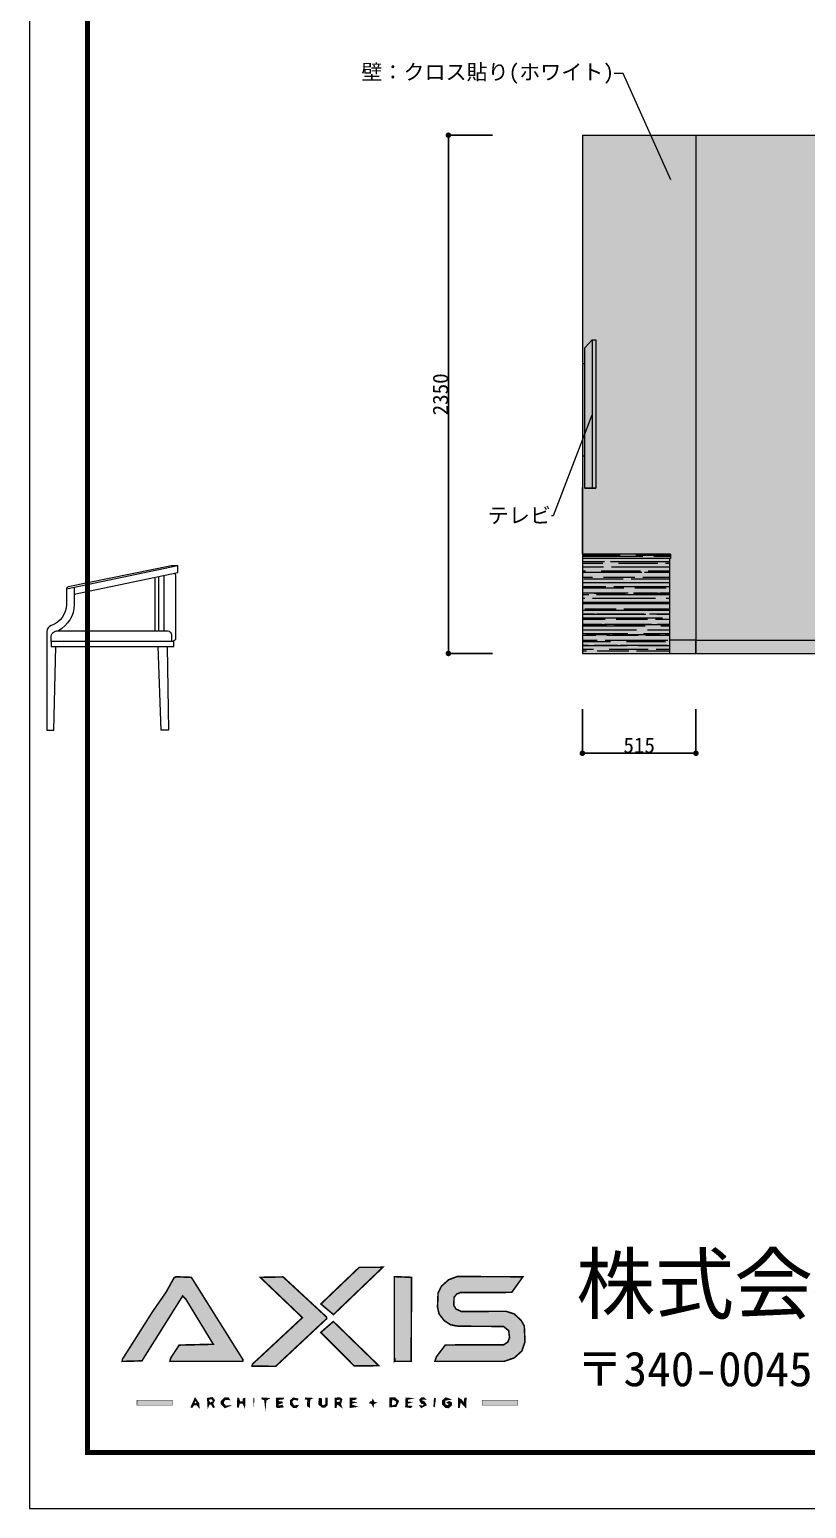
# Model space of a CAD drawing. Header units: millimetres. Extents: x -63086 to 83971, y -129912 to 13382.
# Drawn here: x 13391 to 16914, y -43624 to -36918 of the extents above; entities that cross this region are included whole.
import ezdxf
from ezdxf import colors
from ezdxf.entities.mleader import LeaderData, LeaderLine
from ezdxf.math import Vec2, Vec3

# ---------------------------------------------------------------- set-up
doc = ezdxf.new("R2010")
doc.units = ezdxf.units.MM
doc.layers.get('0').update_dxf_attribs({"lineweight": 0})
doc.layers.add('01用紙枠', color=7, linetype='Continuous', lineweight=5)
doc.layers.add('展開', color=7, linetype='Continuous', lineweight=9)
doc.layers.add('LOGO_DARK', color=7, linetype='Continuous', true_color=0x131b00)
doc.layers.add('LOGO_ORANGE', color=7, linetype='Continuous', true_color=0xdc6700)
doc.layers.add('文字', color=7, linetype='Continuous')
doc.styles.get("Standard").update_dxf_attribs({"font": 'MS Mincho.ttf'})
doc.styles.add('小岩', font='MS Mincho.ttf', dxfattribs={"height": 150})
doc.dimstyles.new('寸法', dxfattribs={"dimtxt": 70, "dimasz": 25, "dimexe": 1.5, "dimexo": 200, "dimtad": 1, "dimdec": 0, "dimtxsty": 'Standard', "dimblk": 'DOT', "dimcen": 2.5, "dimadec": 0, "dimazin": 0, "dimtfac": 1, "dimtdec": 0, "dimtmove": 0, "dimatfit": 3, "dimfxl": 200, "dimfxlon": 1, "dimarcsym": 0})

# ---------------------------------------------------------------- blocks, each defined once
blk = doc.blocks.new('_Dot')
at = {"color": 0, "linetype": 'ByBlock', "lineweight": -2}
blk.add_line((-0.5, 0), (-1, 0), dxfattribs=at)
at = {"color": 0, "linetype": 'ByBlock', "const_width": 0.5}
blk.add_lwpolyline([(-0.25, 0, 1), (0.25, 0, 1)], format="xyb", close=True, dxfattribs=at)
blk = doc.blocks.new('*D473')
at = {"layer": 'Defpoints', "color": 0, "ltscale": 10, "transparency": 16777216}
for p in [(15898.1, -39477.7), (16413.1, -39477.7), (16413.1, -40199.1)]:
    blk.add_point(p, dxfattribs=at)
at = {"layer": '展開', "color": 0, "lineweight": -2, "ltscale": 10, "transparency": 16777216}
for p, q in [((15898.1, -39999.1), (15898.1, -40200.6)), ((16413.1, -39999.1), (16413.1, -40200.6)), ((15923.1, -40199.1), (16388.1, -40199.1))]:
    blk.add_line(p, q, dxfattribs=at)
at = {"layer": '展開', "color": 0, "lineweight": -2, "ltscale": 10, "transparency": 16777216, "xscale": 25, "yscale": 25, "zscale": 25, "rotation": 180}
blk.add_blockref('_Dot', (15898.1, -40199.1), dxfattribs=at)
at = {"layer": '展開', "color": 0, "lineweight": -2, "ltscale": 10, "transparency": 16777216, "xscale": 25, "yscale": 25, "zscale": 25}
blk.add_blockref('_Dot', (16413.1, -40199.1), dxfattribs=at)
at = {"layer": '展開', "color": 0, "ltscale": 10, "transparency": 16777216, "insert": (16155.6, -40163.5), "char_height": 70, "attachment_point": 5}
blk.add_mtext('515', dxfattribs=at)
blk = doc.blocks.new('*D474')
at = {"layer": 'Defpoints', "color": 0, "ltscale": 10, "transparency": 16777216}
for p in [(15898.1, -37396.6), (15290.2, -39746.6), (15898.1, -39746.6)]:
    blk.add_point(p, dxfattribs=at)
at = {"layer": '展開', "color": 0, "lineweight": -2, "ltscale": 10, "transparency": 16777216}
for p, q in [((15490.2, -37396.6), (15288.7, -37396.6)), ((15290.2, -37421.6), (15290.2, -39721.6)), ((15490.2, -39746.6), (15288.7, -39746.6))]:
    blk.add_line(p, q, dxfattribs=at)
at = {"layer": '展開', "color": 0, "lineweight": -2, "ltscale": 10, "transparency": 16777216, "xscale": 25, "yscale": 25, "zscale": 25}
for p, rotation in [((15290.2, -37396.6), 90), ((15290.2, -39746.6), 270)]:
    blk.add_blockref('_Dot', p, dxfattribs=dict(at, rotation=rotation))
at = {"layer": '展開', "color": 0, "ltscale": 10, "transparency": 16777216, "insert": (15254.5, -38571.6), "char_height": 70, "attachment_point": 5, "rotation": 90}
blk.add_mtext('2350', dxfattribs=at)
blk = doc.blocks.new('*U942')
at = {"color": 0, "linetype": 'ByBlock', "lineweight": -2}
for points in [[(123.9, 616.5), (595, 715.3), (595, 745), (565.4, 745), (96.9, 649.8, 0.355967), (88.9, 640), (88.9, 570, -0.322859), (20.5, 475.2, 0.322859), (0, 446.7), (0, 0), (32.3, 0), (41.1, 380.3)], [(577.6, 711.7, -0.34029), (584.4, 703.7), (584.4, 417.6, -0.414214), (569.4, 402.6)], [(123.9, 647.7), (123.9, 570, -0.275262), (53.2, 451.3)], [(19.8, 402.6), (19.8, 421.3, -0.414214), (49.8, 451.3), (547.4, 451.3, -0.387428), (565.7, 431.8), (565.7, 402.6)]]:
    blk.add_lwpolyline(points, format="xyb", dxfattribs=at)
for points in [[(595, 745), (88.9, 640.3)], [(490.7, 693.5), (490.7, 451.3)], [(508.7, 451.3), (508.7, 697.2)], [(533.1, 451.3), (533.1, 702.4)], [(545.4, 380.3), (551.4, 0), (519.1, 0), (505.8, 380.3)]]:
    blk.add_lwpolyline(points, dxfattribs=at)
blk.add_lwpolyline([(19.8, 380.3), (576.3, 380.3), (576.3, 402.6), (19.8, 402.6)], close=True, dxfattribs=at)

msp = doc.modelspace()

# ---------------------------------------------------------------- hatches: boundary and pattern name
at = {"ltscale": 10, "true_color": 0x9c5e31, "transparency": 33554541}
h = msp.add_hatch(dxfattribs=at)
h.set_pattern_fill('AR-RROOF', color=25, scale=1.4)
h.set_pattern_definition([(0, (-8282.7, 3406.365), (78.232, 35.56), [533.4, -71.12, 177.8, -35.56]), (0, (-8235.404, 3424.145), (-35.56, 47.2948), [106.68, -11.7348, 213.36, -26.67]), (0, (-8264.92, 3436.591), (184.912, 23.8252), [284.48, -49.784, 142.24, -35.56])])
h.paths.add_polyline_path([(16298.0539, -39296.5576), (15898.0539, -39296.5576), (15898.0539, -39316.5576), (16298.0539, -39316.5576)])
h.paths.add_polyline_path([(16293.0539, -39316.5576), (15898.0539, -39316.5576), (15898.0539, -39746.5576), (16293.0539, -39746.5576)])
at = {"layer": 'LOGO_DARK', "true_color": 0x131a00}
for points in [[(13810.7738, -42956.7684), (13900.2707, -42954.265), (14084.8971, -42660.1144), (14099.2917, -42674.509), (14223.8363, -42879.1627), (14069.2508, -42882.9178), (14030.448, -42941.748), (14027.3187, -42956.7684), (14357.1429, -42956.7684), (14359.0204, -42949.884), (14124.3258, -42575.6243), (14054.2304, -42573.1209), (14046.0943, -42577.5019), (14009.169, -42643.8422), (13947.8355, -42732.0874), (13811.3997, -42947.3806)], [(14540.5176, -42573.7468), (14436.6261, -42575.6243), (14628.1369, -42758.3732), (14400.9525, -42969.9113), (14400.3267, -42978.0474), (14506.7216, -42979.2991), (14738.287, -42762.7542), (14737.6611, -42755.8698)], [(15044.9546, -42572.4951), (15044.9546, -42954.8909), (15048.0839, -42949.884), (15048.7097, -42956.7684), (15121.3086, -42956.7684), (15123.1861, -42575.6243)], [(15258.3702, -42616.3047), (15243.3498, -42646.9715), (15240.8464, -42710.8084), (15247.7307, -42741.4752), (15271.5131, -42772.142), (15300.3023, -42790.9175), (15334.0984, -42797.1761), (15540.0038, -42798.4278), (15563.7862, -42817.2033), (15567.5413, -42849.7477), (15560.0311, -42868.5232), (15541.2555, -42881.6661), (15276.5199, -42882.292), (15235.8395, -42935.4894), (15228.9552, -42956.7684), (15542.5072, -42956.7684), (15588.8203, -42941.1221), (15623.868, -42909.2036), (15637.6367, -42867.8974), (15634.5075, -42796.5502), (15620.1129, -42770.8903), (15588.8203, -42741.4752), (15551.2691, -42729.584), (15349.7447, -42730.8357), (15324.0847, -42718.9445), (15314.6969, -42702.0465), (15315.9486, -42666.3729), (15327.214, -42651.9783), (15344.7379, -42644.4681), (15577.5549, -42643.8422), (15628.249, -42573.1209), (15330.3432, -42571.8692), (15290.9146, -42586.8897)], [(14291.4284, -43121.3676), (14274.5304, -43122.6193), (14259.5099, -43137.6397), (14259.5099, -43149.5309), (14276.4079, -43167.0548), (14298.9386, -43158.2929), (14279.5372, -43158.9187), (14270.7753, -43148.2792), (14271.4011, -43136.388), (14279.5372, -43128.8778), (14298.3128, -43130.7554)], [(14333.9863, -43122.6193), (14333.3605, -43163.9255), (14338.3673, -43164.5514), (14342.1224, -43147.0275), (14357.7687, -43146.4017), (14366.5307, -43165.8031), (14367.7824, -43123.2451), (14358.3946, -43127.0002), (14358.3946, -43139.5173), (14344.6258, -43140.1431), (14339.619, -43123.871)], [(14405.9594, -43121.9934), (14407.2111, -43165.8031), (14410.3403, -43125.1227)], [(14444.7622, -43121.9934), (14443.5105, -43127.6261), (14456.0276, -43130.7554), (14460.4085, -43167.0548), (14462.9119, -43133.2588), (14477.9324, -43124.4968)], [(14510.4767, -43122.6193), (14509.225, -43162.6738), (14514.8577, -43167.0548), (14541.1435, -43163.9255), (14536.7625, -43155.1636), (14521.742, -43158.9187), (14516.1094, -43151.4085), (14537.3884, -43145.15), (14535.5108, -43140.1431), (14520.4903, -43140.1431), (14518.6128, -43130.1295), (14541.1435, -43127.6261), (14543.021, -43122.6193)], [(14586.2048, -43121.9934), (14573.0619, -43134.5105), (14573.0619, -43152.0343), (14586.2048, -43165.8031), (14600.5994, -43167.0548), (14609.3614, -43155.7895), (14588.7082, -43158.2929), (14579.9463, -43139.5173), (14589.3341, -43128.8778), (14605.6063, -43132.6329), (14608.7355, -43127.0002)], [(14642.5315, -43121.9934), (14640.654, -43127.6261), (14651.9193, -43130.1295), (14650.0418, -43158.9187), (14660.6813, -43165.1772), (14661.933, -43129.5037), (14673.1983, -43123.871)], [(14703.2392, -43124.4968), (14702.6134, -43152.0343), (14717.6338, -43165.1772), (14730.7767, -43165.1772), (14740.1645, -43155.7895), (14740.7904, -43123.871), (14733.906, -43123.871), (14733.906, -43150.7826), (14726.3958, -43158.2929), (14714.5046, -43153.9119), (14715.1304, -43125.7485)], [(14872.8452, -43122.6193), (14843.4301, -43123.2451), (14844.6818, -43166.4289), (14875.9745, -43162.048), (14850.3145, -43153.9119), (14853.4438, -43146.4017), (14871.5935, -43142.6466), (14855.3213, -43140.1431), (14849.6887, -43132.6329), (14870.3418, -43128.8778)], [(15097.5262, -43121.9934), (15095.6486, -43163.2997), (15118.8052, -43167.0548), (15125.0637, -43160.1704), (15105.0364, -43158.2929), (15104.4106, -43147.6534), (15122.5603, -43142.0207), (15106.2881, -43140.1431), (15104.4106, -43130.1295), (15127.5671, -43124.4968)], [(15180.1387, -43121.9934), (15168.2475, -43121.3676), (15158.8597, -43130.7554), (15167.6216, -43147.6534), (15180.1387, -43149.5309), (15175.7577, -43158.9187), (15159.4856, -43156.4153), (15166.9958, -43167.0548), (15190.7782, -43154.5377), (15182.0162, -43140.1431), (15169.4992, -43134.5105), (15171.3768, -43128.2519), (15187.6489, -43129.5037)], [(15225.2001, -43121.9934), (15222.6966, -43161.4221), (15227.7035, -43165.1772), (15233.3361, -43125.1227)], [(15278.3975, -43121.9934), (15264.0029, -43134.5105), (15264.0029, -43152.0343), (15277.7717, -43166.4289), (15290.9146, -43167.0548), (15305.3092, -43154.5377), (15304.6833, -43144.5241), (15294.0438, -43138.2656), (15284.0302, -43143.8983), (15293.418, -43148.9051), (15290.2887, -43158.2929), (15275.2682, -43153.9119), (15274.0165, -43133.2588), (15299.0506, -43128.8778)], [(15335.3501, -43122.6193), (15335.9759, -43165.8031), (15340.3569, -43165.8031), (15344.7379, -43139.5173), (15369.1461, -43166.4289), (15371.0236, -43123.2451), (15364.1393, -43123.871), (15359.7583, -43147.6534), (15350.3705, -43131.3812)]]:
    msp.add_hatch(color=88, dxfattribs=at).paths.add_polyline_path(points)
h = msp.add_hatch(color=88, dxfattribs=at)
h.paths.add_polyline_path([(14141.2238, -43121.9934), (14122.4483, -43163.9255), (14127.4551, -43165.8031), (14135.5912, -43153.9119), (14149.3599, -43153.9119), (14159.9994, -43167.0548), (14158.1218, -43147.0275)])
h.paths.add_polyline_path([(14141.8497, -43134.5105), (14148.1082, -43141.3948), (14144.9789, -43148.2792), (14138.0946, -43145.7758)])
h = msp.add_hatch(color=88, dxfattribs=at)
h.paths.add_polyline_path([(14220.0812, -43120.1159), (14196.9247, -43123.871), (14199.4281, -43167.0548), (14205.0608, -43150.7826), (14214.4486, -43150.7826), (14223.8363, -43166.4289), (14229.469, -43163.9255), (14221.9588, -43149.5309), (14230.0949, -43133.2588)])
h.paths.add_polyline_path([(14203.1832, -43134.5105), (14207.5642, -43128.2519), (14217.5778, -43128.8778), (14223.2105, -43137.6397), (14210.0676, -43143.8983)])
h = msp.add_hatch(color=88, dxfattribs=at)
h.paths.add_polyline_path([(14775.8381, -43122.6193), (14776.4639, -43165.8031), (14781.4708, -43165.8031), (14785.2259, -43149.5309), (14807.7566, -43166.4289), (14801.498, -43151.4085), (14807.7566, -43128.8778), (14798.9946, -43121.3676)])
h.paths.add_polyline_path([(14781.4708, -43133.8846), (14795.2395, -43128.2519), (14802.1239, -43137.6397), (14785.8517, -43142.6466)])
h = msp.add_hatch(color=88, dxfattribs=at)
h.paths.add_polyline_path([(15024.9273, -43122.6193), (15023.6756, -43163.2997), (15053.7165, -43160.7963), (15064.356, -43137.0139), (15047.458, -43121.3676)])
h.paths.add_polyline_path([(15035.5668, -43128.2519), (15053.7165, -43137.0139), (15053.7165, -43150.7826), (15035.5668, -43158.2929), (15032.4375, -43150.1568)])
at = {"layer": 'LOGO_ORANGE', "true_color": 0xdd6700}
for points in [[(14993.0088, -42529.9371), (14885.3622, -42530.563), (14712.0012, -42696.4138), (14768.9537, -42744.6045)], [(14711.3753, -42825.3394), (14862.8316, -42977.4215), (14974.2333, -42976.1698), (14768.3279, -42775.8971)], [(13877.74, -43132.6329), (14039.2099, -43132.6329), (14039.2099, -43155.1636), (13877.74, -43155.1636)], [(14947.3216, -43128.2519), (14943.5665, -43140.1431), (14935.4304, -43139.5173), (14932.3012, -43145.7758), (14942.3148, -43148.2792), (14949.825, -43162.6738), (14951.0767, -43149.5309), (14964.2196, -43143.8983), (14953.5801, -43142.0207)], [(15443.6225, -43132.6329), (15605.0924, -43132.6329), (15605.0924, -43155.1636), (15443.6225, -43155.1636)]]:
    msp.add_hatch(color=32, dxfattribs=at).paths.add_polyline_path(points)
at = {"layer": '展開', "ltscale": 10, "true_color": 0xfffefa}
h = msp.add_hatch(color=7, dxfattribs=at)
h.dxf.hatch_style = 1
h.paths.add_polyline_path([(16413.0539, -37396.5576), (15898.0539, -37396.5576), (15898.0539, -38433.3285), (15909.639, -38433.3285), (15909.639, -38360.5009), (15942.639, -38324.3207), (15958.639, -38324.3207), (15958.639, -38997.3207), (15909.639, -38997.3207), (15909.639, -38851.6518), (15898.0539, -38851.6518), (15898.0539, -39296.5576), (16298.0539, -39296.5576), (16298.0539, -39316.5576), (16293.0539, -39316.5576), (16293.0539, -39686.5576), (16413.0539, -39686.5576)])
h.paths.add_polyline_path([(20552.704, -37396.5576), (16413.0539, -37396.5576), (16413.0539, -39686.5576), (20552.704, -39686.5576)])
h.paths.add_polyline_path([(17007.4361, -37809.5049), (17482.4361, -37809.5049), (17482.4361, -39009.5049), (17007.4361, -39009.5049)], flags=16)
h.paths.add_polyline_path([(17027.4361, -37829.5049), (17462.4361, -37829.5049), (17462.4361, -38989.5049), (17027.4361, -38989.5049)], flags=0)
h.paths.add_polyline_path([(17027.4361, -38409.5049), (17102.4361, -38309.5049), (17102.4361, -37904.5049), (17387.4361, -37904.5049), (17387.4361, -37929.5049), (17462.4361, -37829.5049), (17462.4361, -38989.5049), (17027.4361, -38989.5049)], flags=0)
h.paths.add_polyline_path([(17387.4361, -38889.5049), (17387.4361, -38914.5049), (17102.4361, -38914.5049), (17102.4361, -38509.5049)], flags=0)
h.paths.add_polyline_path([(19032.4361, -37809.5049), (19507.4361, -37809.5049), (19507.4361, -39009.5049), (19032.4361, -39009.5049)], flags=16)
h.paths.add_polyline_path([(19052.4361, -37829.5049), (19487.4361, -37829.5049), (19487.4361, -38989.5049), (19052.4361, -38989.5049)], flags=0)
h.paths.add_polyline_path([(19127.4361, -37929.5049), (19127.4361, -37904.5049), (19412.4361, -37904.5049), (19412.4361, -38309.5049), (19487.4361, -38409.5049), (19412.4361, -38509.5049), (19412.4361, -38914.5049), (19127.4361, -38914.5049)], flags=0)
at = {"layer": '展開', "ltscale": 10, "true_color": 0x3d3d3e, "transparency": 33554633}
h = msp.add_hatch(color=250, dxfattribs=at)
h.dxf.hatch_style = 1
h.paths.add_polyline_path([(15942.639, -38324.3207), (15909.639, -38360.5009), (15909.639, -38997.3207), (15942.639, -38997.3207)])
h.paths.add_polyline_path([(15958.639, -38324.3207), (15942.639, -38324.3207), (15942.639, -38997.3207), (15958.639, -38997.3207)])
h.paths.add_polyline_path([(15909.639, -38433.3285), (15898.0539, -38433.3285), (15898.0539, -38851.6518), (15909.639, -38851.6518)])
at = {"layer": '展開', "ltscale": 10, "true_color": 0xf0c089, "transparency": 33554607}
h = msp.add_hatch(color=31, dxfattribs=at)
h.dxf.hatch_style = 1
h.paths.add_polyline_path([(16293.0539, -39316.5576), (15898.0539, -39316.5576), (15898.0539, -39746.5576), (16293.0539, -39746.5576)])
h.paths.add_polyline_path([(16298.0539, -39296.5576), (15898.0539, -39296.5576), (15898.0539, -39316.5576), (16293.0539, -39316.5576), (16298.0539, -39316.5576)])
at = {"layer": '展開', "ltscale": 10, "true_color": 0xffffff}
h = msp.add_hatch(color=7, dxfattribs=at)
h.dxf.hatch_style = 1
h.paths.add_polyline_path([(16413.0539, -39686.5576), (16293.0539, -39686.5576), (16293.0539, -39746.5576), (16298.0539, -39746.5576), (16413.0539, -39746.5576)])
h.paths.add_polyline_path([(20552.704, -39686.5576), (16413.0539, -39686.5576), (16413.0539, -39746.5576), (20552.704, -39746.5576)])

# ---------------------------------------------------------------- linework, layer by layer
at = {"layer": '01用紙枠'}
msp.add_lwpolyline([(13390.554, -30262.4261), (13390.554, -43623.5191), (32285.0288, -43623.5191), (32285.0288, -30262.4261)], close=True, dxfattribs=at)
msp.add_lwpolyline([(13390.554, -30262.4261), (13390.554, -43623.5191), (32285.0288, -43623.5191), (32285.0288, -30262.4261)], close=True, dxfattribs=at)
at = {"layer": '01用紙枠', "const_width": 22.4934}
msp.add_lwpolyline([(13653.0698, -43370.393), (32022.513, -43370.393), (32022.513, -30515.5522), (13653.0698, -30515.5522)], close=True, dxfattribs=at)
msp.add_lwpolyline([(13653.0698, -43370.393), (32022.513, -43370.393), (32022.513, -30515.5522), (13653.0698, -30515.5522)], close=True, dxfattribs=at)
msp.add_lwpolyline([(13653.0698, -43370.393), (32022.513, -43370.393), (32022.513, -30515.5522), (13653.0698, -30515.5522)], close=True, dxfattribs=at)
at = {"layer": '01用紙枠', "lineweight": 5, "const_width": 22.4934}
msp.add_lwpolyline([(13653.0698, -43370.393), (32022.513, -43370.393), (32022.513, -30515.5522), (13653.0698, -30515.5522)], close=True, dxfattribs=at)
msp.add_lwpolyline([(13653.0698, -43370.393), (32022.513, -43370.393), (32022.513, -30515.5522), (13653.0698, -30515.5522)], close=True, dxfattribs=at)
at = {"layer": 'LOGO_DARK', "color": 88, "true_color": 0x131a00}
for points, const_width in [([(13810.7738, -42956.7684), (13900.2707, -42954.265), (14084.8971, -42660.1144), (14099.2917, -42674.509), (14223.8363, -42879.1627), (14069.2508, -42882.9178), (14030.448, -42941.748), (14027.3187, -42956.7684), (14357.1429, -42956.7684), (14359.0204, -42949.884), (14124.3258, -42575.6243), (14054.2304, -42573.1209), (14046.0943, -42577.5019), (14009.169, -42643.8422), (13947.8355, -42732.0874), (13811.3997, -42947.3806)], 7.0095), ([(14540.5176, -42573.7468), (14436.6261, -42575.6243), (14628.1369, -42758.3732), (14400.9525, -42969.9113), (14400.3267, -42978.0474), (14506.7216, -42979.2991), (14738.287, -42762.7542), (14737.6611, -42755.8698)], 7.0095), ([(15044.9546, -42572.4951), (15044.9546, -42954.8909), (15048.0839, -42949.884), (15048.7097, -42956.7684), (15121.3086, -42956.7684), (15123.1861, -42575.6243)], 7.0095), ([(15258.3702, -42616.3047), (15243.3498, -42646.9715), (15240.8464, -42710.8084), (15247.7307, -42741.4752), (15271.5131, -42772.142), (15300.3023, -42790.9175), (15334.0984, -42797.1761), (15540.0038, -42798.4278), (15563.7862, -42817.2033), (15567.5413, -42849.7477), (15560.0311, -42868.5232), (15541.2555, -42881.6661), (15276.5199, -42882.292), (15235.8395, -42935.4894), (15228.9552, -42956.7684), (15542.5072, -42956.7684), (15588.8203, -42941.1221), (15623.868, -42909.2036), (15637.6367, -42867.8974), (15634.5075, -42796.5502), (15620.1129, -42770.8903), (15588.8203, -42741.4752), (15551.2691, -42729.584), (15349.7447, -42730.8357), (15324.0847, -42718.9445), (15314.6969, -42702.0465), (15315.9486, -42666.3729), (15327.214, -42651.9783), (15344.7379, -42644.4681), (15577.5549, -42643.8422), (15628.249, -42573.1209), (15330.3432, -42571.8692), (15290.9146, -42586.8897)], 7.0095), ([(14141.2238, -43121.9934), (14122.4483, -43163.9255), (14127.4551, -43165.8031), (14135.5912, -43153.9119), (14149.3599, -43153.9119), (14159.9994, -43167.0548), (14158.1218, -43147.0275)], 3.7551), ([(14220.0812, -43120.1159), (14196.9247, -43123.871), (14199.4281, -43167.0548), (14205.0608, -43150.7826), (14214.4486, -43150.7826), (14223.8363, -43166.4289), (14229.469, -43163.9255), (14221.9588, -43149.5309), (14230.0949, -43133.2588)], 3.317), ([(14291.4284, -43121.3676), (14274.5304, -43122.6193), (14259.5099, -43137.6397), (14259.5099, -43149.5309), (14276.4079, -43167.0548), (14298.9386, -43158.2929), (14279.5372, -43158.9187), (14270.7753, -43148.2792), (14271.4011, -43136.388), (14279.5372, -43128.8778), (14298.3128, -43130.7554)], 3.9429), ([(15024.9273, -43122.6193), (15023.6756, -43163.2997), (15053.7165, -43160.7963), (15064.356, -43137.0139), (15047.458, -43121.3676)], 4.068), ([(14141.8497, -43134.5105), (14148.1082, -43141.3948), (14144.9789, -43148.2792), (14138.0946, -43145.7758)], 1.8776), ([(14203.1832, -43134.5105), (14207.5642, -43128.2519), (14217.5778, -43128.8778), (14223.2105, -43137.6397), (14210.0676, -43143.8983)], 1.6585), ([(14333.9863, -43122.6193), (14333.3605, -43163.9255), (14338.3673, -43164.5514), (14342.1224, -43147.0275), (14357.7687, -43146.4017), (14366.5307, -43165.8031), (14367.7824, -43123.2451), (14358.3946, -43127.0002), (14358.3946, -43139.5173), (14344.6258, -43140.1431), (14339.619, -43123.871)], 3.4422), ([(14405.9594, -43121.9934), (14407.2111, -43165.8031), (14410.3403, -43125.1227)], 0.8411), ([(14444.7622, -43121.9934), (14443.5105, -43127.6261), (14456.0276, -43130.7554), (14460.4085, -43167.0548), (14462.9119, -43133.2588), (14477.9324, -43124.4968)], 3.4422), ([(14510.4767, -43122.6193), (14509.225, -43162.6738), (14514.8577, -43167.0548), (14541.1435, -43163.9255), (14536.7625, -43155.1636), (14521.742, -43158.9187), (14516.1094, -43151.4085), (14537.3884, -43145.15), (14535.5108, -43140.1431), (14520.4903, -43140.1431), (14518.6128, -43130.1295), (14541.1435, -43127.6261), (14543.021, -43122.6193)], 3.3796), ([(14586.2048, -43121.9934), (14573.0619, -43134.5105), (14573.0619, -43152.0343), (14586.2048, -43165.8031), (14600.5994, -43167.0548), (14609.3614, -43155.7895), (14588.7082, -43158.2929), (14579.9463, -43139.5173), (14589.3341, -43128.8778), (14605.6063, -43132.6329), (14608.7355, -43127.0002)], 3.6299), ([(14642.5315, -43121.9934), (14640.654, -43127.6261), (14651.9193, -43130.1295), (14650.0418, -43158.9187), (14660.6813, -43165.1772), (14661.933, -43129.5037), (14673.1983, -43123.871)], 3.2544), ([(14703.2392, -43124.4968), (14702.6134, -43152.0343), (14717.6338, -43165.1772), (14730.7767, -43165.1772), (14740.1645, -43155.7895), (14740.7904, -43123.871), (14733.906, -43123.871), (14733.906, -43150.7826), (14726.3958, -43158.2929), (14714.5046, -43153.9119), (14715.1304, -43125.7485)], 3.8177), ([(14775.8381, -43122.6193), (14776.4639, -43165.8031), (14781.4708, -43165.8031), (14785.2259, -43149.5309), (14807.7566, -43166.4289), (14801.498, -43151.4085), (14807.7566, -43128.8778), (14798.9946, -43121.3676)], 3.1918), ([(14781.4708, -43133.8846), (14795.2395, -43128.2519), (14802.1239, -43137.6397), (14785.8517, -43142.6466)], 1.5959), ([(14872.8452, -43122.6193), (14843.4301, -43123.2451), (14844.6818, -43166.4289), (14875.9745, -43162.048), (14850.3145, -43153.9119), (14853.4438, -43146.4017), (14871.5935, -43142.6466), (14855.3213, -43140.1431), (14849.6887, -43132.6329), (14870.3418, -43128.8778)], 3.2544), ([(15035.5668, -43128.2519), (15053.7165, -43137.0139), (15053.7165, -43150.7826), (15035.5668, -43158.2929), (15032.4375, -43150.1568)], 2.034), ([(15097.5262, -43121.9934), (15095.6486, -43163.2997), (15118.8052, -43167.0548), (15125.0637, -43160.1704), (15105.0364, -43158.2929), (15104.4106, -43147.6534), (15122.5603, -43142.0207), (15106.2881, -43140.1431), (15104.4106, -43130.1295), (15127.5671, -43124.4968)], 3.1918), ([(15180.1387, -43121.9934), (15168.2475, -43121.3676), (15158.8597, -43130.7554), (15167.6216, -43147.6534), (15180.1387, -43149.5309), (15175.7577, -43158.9187), (15159.4856, -43156.4153), (15166.9958, -43167.0548), (15190.7782, -43154.5377), (15182.0162, -43140.1431), (15169.4992, -43134.5105), (15171.3768, -43128.2519), (15187.6489, -43129.5037)], 3.1918), ([(15225.2001, -43121.9934), (15222.6966, -43161.4221), (15227.7035, -43165.1772), (15233.3361, -43125.1227)], 1.0639), ([(15278.3975, -43121.9934), (15264.0029, -43134.5105), (15264.0029, -43152.0343), (15277.7717, -43166.4289), (15290.9146, -43167.0548), (15305.3092, -43154.5377), (15304.6833, -43144.5241), (15294.0438, -43138.2656), (15284.0302, -43143.8983), (15293.418, -43148.9051), (15290.2887, -43158.2929), (15275.2682, -43153.9119), (15274.0165, -43133.2588), (15299.0506, -43128.8778)], 4.1306), ([(15335.3501, -43122.6193), (15335.9759, -43165.8031), (15340.3569, -43165.8031), (15344.7379, -43139.5173), (15369.1461, -43166.4289), (15371.0236, -43123.2451), (15364.1393, -43123.871), (15359.7583, -43147.6534), (15350.3705, -43131.3812)], 3.5674)]:
    msp.add_lwpolyline(points, close=True, dxfattribs=dict(at, const_width=const_width))
at = {"layer": 'LOGO_ORANGE', "color": 32, "true_color": 0xdd6700}
for points, const_width in [([(14993.0088, -42529.9371), (14885.3622, -42530.563), (14712.0012, -42696.4138), (14768.9537, -42744.6045)], 7.0095), ([(14711.3753, -42825.3394), (14862.8316, -42977.4215), (14974.2333, -42976.1698), (14768.3279, -42775.8971)], 7.0095), ([(13877.74, -43132.6329), (14039.2099, -43132.6329), (14039.2099, -43155.1636), (13877.74, -43155.1636)], 2.2531), ([(14947.3216, -43128.2519), (14943.5665, -43140.1431), (14935.4304, -43139.5173), (14932.3012, -43145.7758), (14942.3148, -43148.2792), (14949.825, -43162.6738), (14951.0767, -43149.5309), (14964.2196, -43143.8983), (14953.5801, -43142.0207)], 3.1918), ([(15443.6225, -43132.6329), (15605.0924, -43132.6329), (15605.0924, -43155.1636), (15443.6225, -43155.1636)], 2.2531)]:
    msp.add_lwpolyline(points, close=True, dxfattribs=dict(at, const_width=const_width))
at = {"layer": '展開', "ltscale": 10}
for p, q in [((15898.0539, -37396.5576), (20552.704, -37396.5576)), ((15898.0539, -37396.5576), (16413.0539, -37396.5576)), ((15898.0539, -37396.5576), (15898.0539, -39746.5576)), ((16413.0539, -37396.5576), (16413.0539, -39746.5576)), ((15909.639, -38433.3285), (15898.0539, -38433.3285)), ((15909.639, -38851.6518), (15898.0539, -38851.6518)), ((15898.0539, -39296.5576), (15898.0539, -38994.5013)), ((16298.0539, -39296.5576), (15898.0539, -39296.5576)), ((16298.0539, -39296.5576), (16298.0539, -39316.5576)), ((16298.0539, -39316.5576), (15898.0539, -39316.5576)), ((16298.0539, -39316.5576), (16293.0539, -39316.5576)), ((16293.0539, -39316.5576), (16293.0539, -39746.5576)), ((16413.0539, -39686.5576), (16293.0539, -39686.5576)), ((16413.0539, -39746.5576), (16413.0539, -39686.5576)), ((16413.0539, -39686.5576), (20552.704, -39686.5576)), ((15898.0539, -39746.5576), (20552.704, -39746.5576)), ((15898.0539, -39746.5576), (16298.0539, -39746.5576))]:
    msp.add_line(p, q, dxfattribs=at)
at = {"layer": '展開', "color": 250, "ltscale": 10, "true_color": 0x3d3d3e, "transparency": 33554633}
msp.add_lwpolyline([(15942.639, -38324.3207), (15958.639, -38324.3207), (15958.639, -38997.3207), (15909.639, -38997.3207), (15909.639, -38360.5009), (15942.639, -38324.3207), (15942.639, -38997.3207), (15909.639, -38997.3207), (15958.639, -38997.3207)], dxfattribs=at)

# ---------------------------------------------------------------- block references
msp.add_blockref('*U942', (13468.5702, -40094.6425))

# ---------------------------------------------------------------- texts
at = {"ltscale": 10, "insert": (15869.5463, -42474.1957), "char_height": 262.619924, "attachment_point": 1, "style": '小岩'}
msp.add_mtext_dynamic_manual_height_columns('\\pxt3;株式会社 AXIS\\P{\\H0.6x;〒340-0045\u3000埼玉県草加市小山2-29-10}', width=7264.299633, gutter_width=1313.0996, heights=[0], dxfattribs=at)

# ---------------------------------------------------------------- dimensions: what is measured, and where the dimension line sits
at = {"layer": '展開', "ltscale": 10}
dim = msp.add_linear_dim(base=(15290.1724, -39746.5576), p1=(15898.0539, -37396.5576), p2=(15898.0539, -39746.5576), angle=90, dimstyle='寸法', dxfattribs=at)
dim.commit()
dim.dimension.update_dxf_attribs({"geometry": '*D474', "text_midpoint": (15254.5474, -38571.5576)})
dim = msp.add_linear_dim(base=(16413.0539, -40199.1374), p1=(15898.0539, -39477.7084), p2=(16413.0539, -39477.7084), dimstyle='寸法', dxfattribs=at)
dim.commit()
dim.dimension.update_dxf_attribs({"geometry": '*D473', "text_midpoint": (16155.5539, -40163.5124)})

# ---------------------------------------------------------------- leaders
at = {"layer": '文字', "ltscale": 10}
ml = msp.add_multileader_mtext('Standard', dxfattribs=at)
ml.set_content('壁：クロス貼り(ホワイト)', color=256)
ml.set_leader_properties(lineweight=0)
ml.build(insert=Vec2(0, 0))
ctx = ml.context
ctx.base_point, ctx.char_height, ctx.plane_origin = Vec3(14834.8186, -37116.182), 70, Vec3(14786.4479, -37768.1374)
ctx.text_align_type = 2
notes = []
notes.append((ctx, [(1, (1, 1, 0), (16082.6216, -37116.182), (-1, 0), 39.803, [(0, [(16301.3508, -37602.4277)], 0, [])])]))
ctx.mtext.insert, ctx.mtext.width, ctx.mtext.alignment, ctx.mtext.flow_direction = Vec3(16040.8186, -37074.982), 1181.545645, 3, 5
ml = msp.add_multileader_mtext('Standard', dxfattribs=at)
ml.set_content('テレビ', color=256)
ml.set_leader_properties(lineweight=0)
ml.build(insert=Vec2(0, 0))
ctx = ml.context
ctx.base_point, ctx.char_height, ctx.plane_origin = Vec3(15457.9648, -39122.0448), 70, Vec3(16084.0661, -39798.921)
ctx.text_align_type = 2
notes.append((ctx, [(0, (1, 1, 0), (15765.1648, -39122.0448), (-1, 0), 8, [(0, [(15942.639, -38661.7717)], 0, [])])]))
ctx.mtext.insert, ctx.mtext.alignment, ctx.mtext.flow_direction = Vec3(15755.1648, -39085.4448), 3, 5
for ctx, leaders in notes:
    for number, flags, end, landing, length, lines in leaders:
        leader = LeaderData()
        leader.index, (leader.has_last_leader_line, leader.has_dogleg_vector, leader.attachment_direction) = number, flags
        leader.last_leader_point, leader.dogleg_vector, leader.dogleg_length = Vec3(end), Vec3(landing), length
        for number, points, colour, breaks in lines:
            line = LeaderLine()
            line.index, line.vertices, line.color, line.breaks = number, Vec3.list(points), colors.encode_raw_color(colour), breaks
            leader.lines.append(line)
        ctx.leaders.append(leader)

doc.saveas('drawing.dxf')
